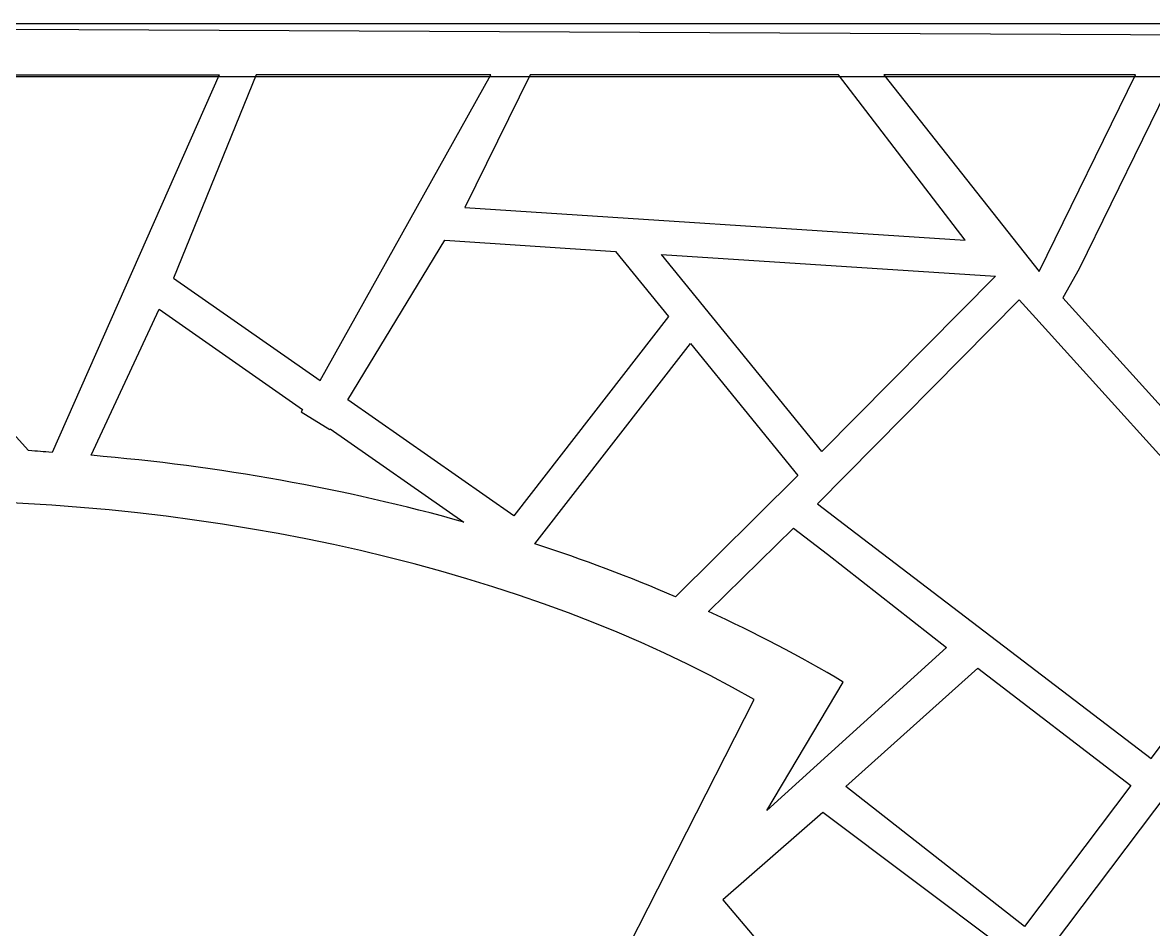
# Model space of a CAD drawing. Header units: centimetres. Extents: x -9.8 to 10, y -7 to 14.1.
# Drawn here: x 0.68 to 6.56, y 9.43 to 14.15 of the extents above; entities that cross this region are included whole.
import ezdxf

# ---------------------------------------------------------------- set-up
doc = ezdxf.new("R2010")
doc.units = ezdxf.units.CM
doc.header["$MEASUREMENT"] = 0
doc.layers.add('layer 1', color=7, linetype='Continuous')

msp = doc.modelspace()

# ---------------------------------------------------------------- linework, layer by layer
at = {"layer": 'layer 1', "color": 39}
for points, knots in [([(-9.82468, 14.13885), (-9.82468, 14.13885), (9.96952, 14.13885), (9.96952, 14.13885), (9.96952, 14.13885), (9.96952, 14.13885), (9.96952, 4.48211), (9.96952, 4.48211), (9.96952, 4.48211), (9.96952, 4.48211), (-9.82468, 4.48211), (-9.82468, 4.48211), (-9.82468, 4.48211), (-9.82468, 4.48211), (-9.82468, 14.13885), (-9.82468, 14.13885)], [0, 0, 0, 0, 0.2, 0.2, 0.2, 0.2, 0.4, 0.4, 0.4, 0.4, 0.6, 0.6, 0.6, 0.6, 1, 1, 1, 1]), ([(-1.09737, 4.51349), (-1.09737, 4.51349), (1.02257, 4.51349), (1.02257, 4.51349), (1.02257, 4.51349), (1.02257, 4.51349), (-1.09737, 4.51349), (-1.09737, 4.51349), (-1.09737, 4.51349), (-1.09737, 4.51349), (-7.05388, 4.51349), (-7.05388, 4.51349), (-7.05388, 4.51349), (-7.05388, 4.51349), (-7.05388, 14.14601), (-7.05388, 14.14601), (-7.05388, 14.14601), (-7.05388, 14.14601), (7.17271, 14.07932), (7.17271, 14.07932), (7.17271, 14.07932), (7.17271, 14.07932), (7.17271, 14.06792), (7.17271, 14.06792), (7.17271, 14.06792), (7.17271, 14.06792), (7.17271, 4.51349), (7.17271, 4.51349), (7.17271, 4.51349), (7.17271, 4.51349), (1.02338, 4.51349), (1.02338, 4.51349), (1.02338, 4.51349), (1.02338, 4.51349), (-1.09737, 4.51349), (-1.09737, 4.51349)], [0, 0, 0, 0, 0.1, 0.1, 0.1, 0.1, 0.2, 0.2, 0.2, 0.2, 0.3, 0.3, 0.3, 0.3, 0.4, 0.4, 0.4, 0.4, 0.5, 0.5, 0.5, 0.5, 0.6, 0.6, 0.6, 0.6, 0.7, 0.7, 0.7, 0.7, 0.8, 0.8, 0.8, 0.8, 1, 1, 1, 1]), ([(-9.57944, 13.86465), (-9.57944, 13.86465), (9.72428, 13.86465), (9.72428, 13.86465), (9.72428, 13.86465), (9.72428, 13.86465), (9.72428, 4.69839), (9.72428, 4.69839), (9.72428, 4.69839), (9.72428, 4.69839), (-9.57944, 4.69839), (-9.57944, 4.69839), (-9.57944, 4.69839), (-9.57944, 4.69839), (-9.57944, 13.86465), (-9.57944, 13.86465)], [0, 0, 0, 0, 0.2, 0.2, 0.2, 0.2, 0.4, 0.4, 0.4, 0.4, 0.6, 0.6, 0.6, 0.6, 1, 1, 1, 1]), ([(0.71002, 11.91969), (0.75818, 11.91708), (0.78613, 11.91406), (0.83421, 11.91083), (0.83421, 11.91083), (0.83421, 11.91083), (1.70183, 13.87462), (1.70183, 13.87462), (1.70183, 13.87462), (1.70183, 13.87462), (0.57193, 13.87462), (0.57193, 13.87462), (0.57193, 13.87462), (0.57193, 13.87462), (-0.0069, 12.7148), (-0.0069, 12.7148), (-0.0069, 12.7148), (-0.0069, 12.7148), (0.71002, 11.91969), (0.71002, 11.91969)], [0, 0, 0, 0, 0.1666667, 0.1666667, 0.1666667, 0.1666667, 0.3333333, 0.3333333, 0.3333333, 0.3333333, 0.5, 0.5, 0.5, 0.5, 0.6666667, 0.6666667, 0.6666667, 0.6666667, 1, 1, 1, 1]), ([(1.89469, 13.87462), (1.89469, 13.87462), (3.11492, 13.87462), (3.11492, 13.87462), (3.11492, 13.87462), (3.11492, 13.87462), (2.22757, 12.28491), (2.22757, 12.28491), (2.22757, 12.28491), (2.22757, 12.28491), (1.46475, 12.81755), (1.46475, 12.81755), (1.46475, 12.81755), (1.46475, 12.81755), (1.89469, 13.87462), (1.89469, 13.87462)], [0, 0, 0, 0, 0.2, 0.2, 0.2, 0.2, 0.4, 0.4, 0.4, 0.4, 0.6, 0.6, 0.6, 0.6, 1, 1, 1, 1]), ([(3.31995, 13.87462), (3.31995, 13.87462), (4.92393, 13.87462), (4.92393, 13.87462), (4.92393, 13.87462), (4.92393, 13.87462), (5.5833, 13.01426), (5.5833, 13.01426), (5.5833, 13.01426), (5.5833, 13.01426), (2.9795, 13.18416), (2.9795, 13.18416), (2.9795, 13.18416), (2.9795, 13.18416), (3.31995, 13.87462), (3.31995, 13.87462)], [0, 0, 0, 0, 0.2, 0.2, 0.2, 0.2, 0.4, 0.4, 0.4, 0.4, 0.6, 0.6, 0.6, 0.6, 1, 1, 1, 1]), ([(5.15964, 13.87462), (5.15964, 13.87462), (6.46926, 13.87462), (6.46926, 13.87462), (6.46926, 13.87462), (6.46926, 13.87462), (5.96739, 12.85161), (5.96739, 12.85161), (5.96739, 12.85161), (5.96739, 12.85161), (5.15964, 13.87462), (5.15964, 13.87462)], [0, 0, 0, 0, 0.25, 0.25, 0.25, 0.25, 0.5, 0.5, 0.5, 0.5, 1, 1, 1, 1]), ([(6.95174, 13.87462), (6.95174, 13.87462), (6.95174, 11.76416), (6.95174, 11.76416), (6.95174, 11.76416), (6.95174, 11.76416), (6.09123, 12.7148), (6.09123, 12.7148), (6.09123, 12.7148), (6.09123, 12.7148), (6.17627, 12.866), (6.17627, 12.866), (6.17627, 12.866), (6.17627, 12.866), (6.17627, 12.866), (6.17627, 12.866), (6.17627, 12.866), (6.17627, 12.866), (6.67006, 13.87462), (6.67006, 13.87462), (6.67006, 13.87462), (6.67006, 13.87462), (6.95028, 13.87462), (6.95028, 13.87462), (6.95028, 13.87462), (6.95028, 13.87462), (6.95174, 13.87462), (6.95174, 13.87462)], [0, 0, 0, 0, 0.125, 0.125, 0.125, 0.125, 0.25, 0.25, 0.25, 0.25, 0.375, 0.375, 0.375, 0.375, 0.5, 0.5, 0.5, 0.5, 0.625, 0.625, 0.625, 0.625, 0.75, 0.75, 0.75, 0.75, 1, 1, 1, 1]), ([(3.23553, 11.58109), (3.23553, 11.58109), (4.04008, 12.61702), (4.04008, 12.61702), (4.04008, 12.61702), (4.04008, 12.61702), (3.76468, 12.95568), (3.76468, 12.95568), (3.76468, 12.95568), (3.76468, 12.95568), (2.87581, 13.01368), (2.87581, 13.01368), (2.87581, 13.01368), (2.87581, 13.01368), (2.37149, 12.18441), (2.37149, 12.18441), (2.37149, 12.18441), (2.37149, 12.18441), (3.23553, 11.58109), (3.23553, 11.58109)], [0, 0, 0, 0, 0.1666667, 0.1666667, 0.1666667, 0.1666667, 0.3333333, 0.3333333, 0.3333333, 0.3333333, 0.5, 0.5, 0.5, 0.5, 0.6666667, 0.6666667, 0.6666667, 0.6666667, 1, 1, 1, 1]), ([(5.74121, 12.82655), (5.74121, 12.82655), (4.00354, 12.94009), (4.00354, 12.94009), (4.00354, 12.94009), (4.00354, 12.94009), (4.83699, 11.91519), (4.83699, 11.91519), (4.83699, 11.91519), (4.83699, 11.91519), (5.74121, 12.82655), (5.74121, 12.82655)], [0, 0, 0, 0, 0.25, 0.25, 0.25, 0.25, 0.5, 0.5, 0.5, 0.5, 1, 1, 1, 1]), ([(1.03629, 11.89551), (1.70041, 11.83867), (2.35403, 11.72277), (2.97545, 11.54787), (2.97545, 11.54787), (2.97545, 11.54787), (2.27978, 12.03362), (2.27978, 12.03362), (2.27978, 12.03362), (2.27978, 12.03362), (2.27789, 12.03051), (2.27789, 12.03051), (2.27789, 12.03051), (2.27789, 12.03051), (2.12818, 12.12146), (2.12818, 12.12146), (2.12818, 12.12146), (2.12818, 12.12146), (2.13587, 12.13412), (2.13587, 12.13412), (2.13587, 12.13412), (2.13587, 12.13412), (1.38945, 12.65531), (1.38945, 12.65531), (1.38945, 12.65531), (1.38945, 12.65531), (1.03629, 11.89551), (1.03629, 11.89551)], [0, 0, 0, 0, 0.125, 0.125, 0.125, 0.125, 0.25, 0.25, 0.25, 0.25, 0.375, 0.375, 0.375, 0.375, 0.5, 0.5, 0.5, 0.5, 0.625, 0.625, 0.625, 0.625, 0.75, 0.75, 0.75, 0.75, 1, 1, 1, 1]), ([(6.95174, 11.50248), (6.95174, 11.50248), (6.95174, 10.84951), (6.95174, 10.84951), (6.95174, 10.84951), (6.95174, 10.84951), (6.55142, 10.31916), (6.55142, 10.31916), (6.55142, 10.31916), (6.55142, 10.31916), (4.9843, 11.51393), (4.9843, 11.51393), (4.9843, 11.51393), (4.9843, 11.51393), (4.81492, 11.64306), (4.81492, 11.64306), (4.81492, 11.64306), (4.81492, 11.64306), (5.86436, 12.70376), (5.86436, 12.70376), (5.86436, 12.70376), (5.86436, 12.70376), (5.94992, 12.60924), (5.94992, 12.60924), (5.94992, 12.60924), (5.94992, 12.60924), (6.95174, 11.50248), (6.95174, 11.50248)], [0, 0, 0, 0, 0.125, 0.125, 0.125, 0.125, 0.25, 0.25, 0.25, 0.25, 0.375, 0.375, 0.375, 0.375, 0.5, 0.5, 0.5, 0.5, 0.625, 0.625, 0.625, 0.625, 0.75, 0.75, 0.75, 0.75, 1, 1, 1, 1]), ([(3.34455, 11.43545), (3.59503, 11.35362), (3.8392, 11.26168), (4.07577, 11.15985), (4.07577, 11.15985), (4.07577, 11.15985), (4.71284, 11.78971), (4.71284, 11.78971), (4.71284, 11.78971), (4.71284, 11.78971), (4.1537, 12.4773), (4.1537, 12.4773), (4.1537, 12.4773), (4.1537, 12.4773), (3.34455, 11.43545), (3.34455, 11.43545)], [0, 0, 0, 0, 0.2, 0.2, 0.2, 0.2, 0.4, 0.4, 0.4, 0.4, 0.6, 0.6, 0.6, 0.6, 1, 1, 1, 1]), ([(4.4849, 10.62483), (4.4849, 10.62483), (3.28445, 8.26397), (3.28445, 8.26397), (3.28445, 8.26397), (1.45403, 8.86789), (-1.24062, 8.8969), (-3.10171, 8.27733), (-3.10171, 8.27733), (-3.10171, 8.27733), (-4.32816, 10.64469), (-4.32816, 10.64469), (-4.32816, 10.64469), (-1.94191, 12.01553), (2.10151, 11.99717), (4.4849, 10.62483)], [0, 0, 0, 0, 0.2, 0.2, 0.2, 0.2, 0.4, 0.4, 0.4, 0.4, 0.6, 0.6, 0.6, 0.6, 1, 1, 1, 1]), ([(4.94886, 10.71621), (4.94886, 10.71621), (4.55053, 10.04765), (4.55053, 10.04765), (4.55053, 10.04765), (4.55053, 10.04765), (5.48645, 10.89603), (5.48645, 10.89603), (5.48645, 10.89603), (5.48645, 10.89603), (4.86765, 11.38161), (4.86765, 11.38161), (4.86765, 11.38161), (4.86765, 11.38161), (4.69014, 11.51694), (4.69014, 11.51694), (4.69014, 11.51694), (4.69014, 11.51694), (4.24726, 11.08369), (4.24726, 11.08369), (4.24726, 11.08369), (4.49057, 10.97217), (4.72506, 10.84973), (4.94886, 10.71621)], [0, 0, 0, 0, 0.1428571, 0.1428571, 0.1428571, 0.1428571, 0.2857143, 0.2857143, 0.2857143, 0.2857143, 0.4285714, 0.4285714, 0.4285714, 0.4285714, 0.5714286, 0.5714286, 0.5714286, 0.5714286, 0.7142857, 0.7142857, 0.7142857, 0.7142857, 1, 1, 1, 1]), ([(4.96277, 10.17206), (4.96277, 10.17206), (5.89159, 9.44502), (5.89159, 9.44502), (5.89159, 9.44502), (5.89159, 9.44502), (6.44542, 10.17873), (6.44542, 10.17873), (6.44542, 10.17873), (6.44542, 10.17873), (5.64905, 10.78859), (5.64905, 10.78859), (5.64905, 10.78859), (5.64905, 10.78859), (4.96277, 10.17206), (4.96277, 10.17206)], [0, 0, 0, 0, 0.2, 0.2, 0.2, 0.2, 0.4, 0.4, 0.4, 0.4, 0.6, 0.6, 0.6, 0.6, 1, 1, 1, 1]), ([(6.95174, 10.55838), (6.95174, 10.55838), (6.95174, 8.70877), (6.95174, 8.70877), (6.95174, 8.70877), (6.95174, 8.70877), (6.03576, 9.3449), (6.03576, 9.3449), (6.03576, 9.3449), (6.03576, 9.3449), (6.95174, 10.55838), (6.95174, 10.55838)], [0, 0, 0, 0, 0.25, 0.25, 0.25, 0.25, 0.5, 0.5, 0.5, 0.5, 1, 1, 1, 1]), ([(4.32294, 9.58293), (4.32294, 9.58293), (4.84345, 10.03775), (4.84345, 10.03775), (4.84345, 10.03775), (4.84345, 10.03775), (6.2566, 8.97708), (6.2566, 8.97708), (6.2566, 8.97708), (6.2566, 8.97708), (6.26087, 8.84305), (6.26087, 8.84305), (6.26087, 8.84305), (6.26087, 8.84305), (5.4451, 8.25678), (5.4451, 8.25678), (5.4451, 8.25678), (5.4451, 8.25678), (4.32294, 9.58293), (4.32294, 9.58293)], [0, 0, 0, 0, 0.1666667, 0.1666667, 0.1666667, 0.1666667, 0.3333333, 0.3333333, 0.3333333, 0.3333333, 0.5, 0.5, 0.5, 0.5, 0.6666667, 0.6666667, 0.6666667, 0.6666667, 1, 1, 1, 1])]:
    msp.add_open_spline(points, degree=3, knots=knots, dxfattribs=at)

doc.saveas('drawing.dxf')
